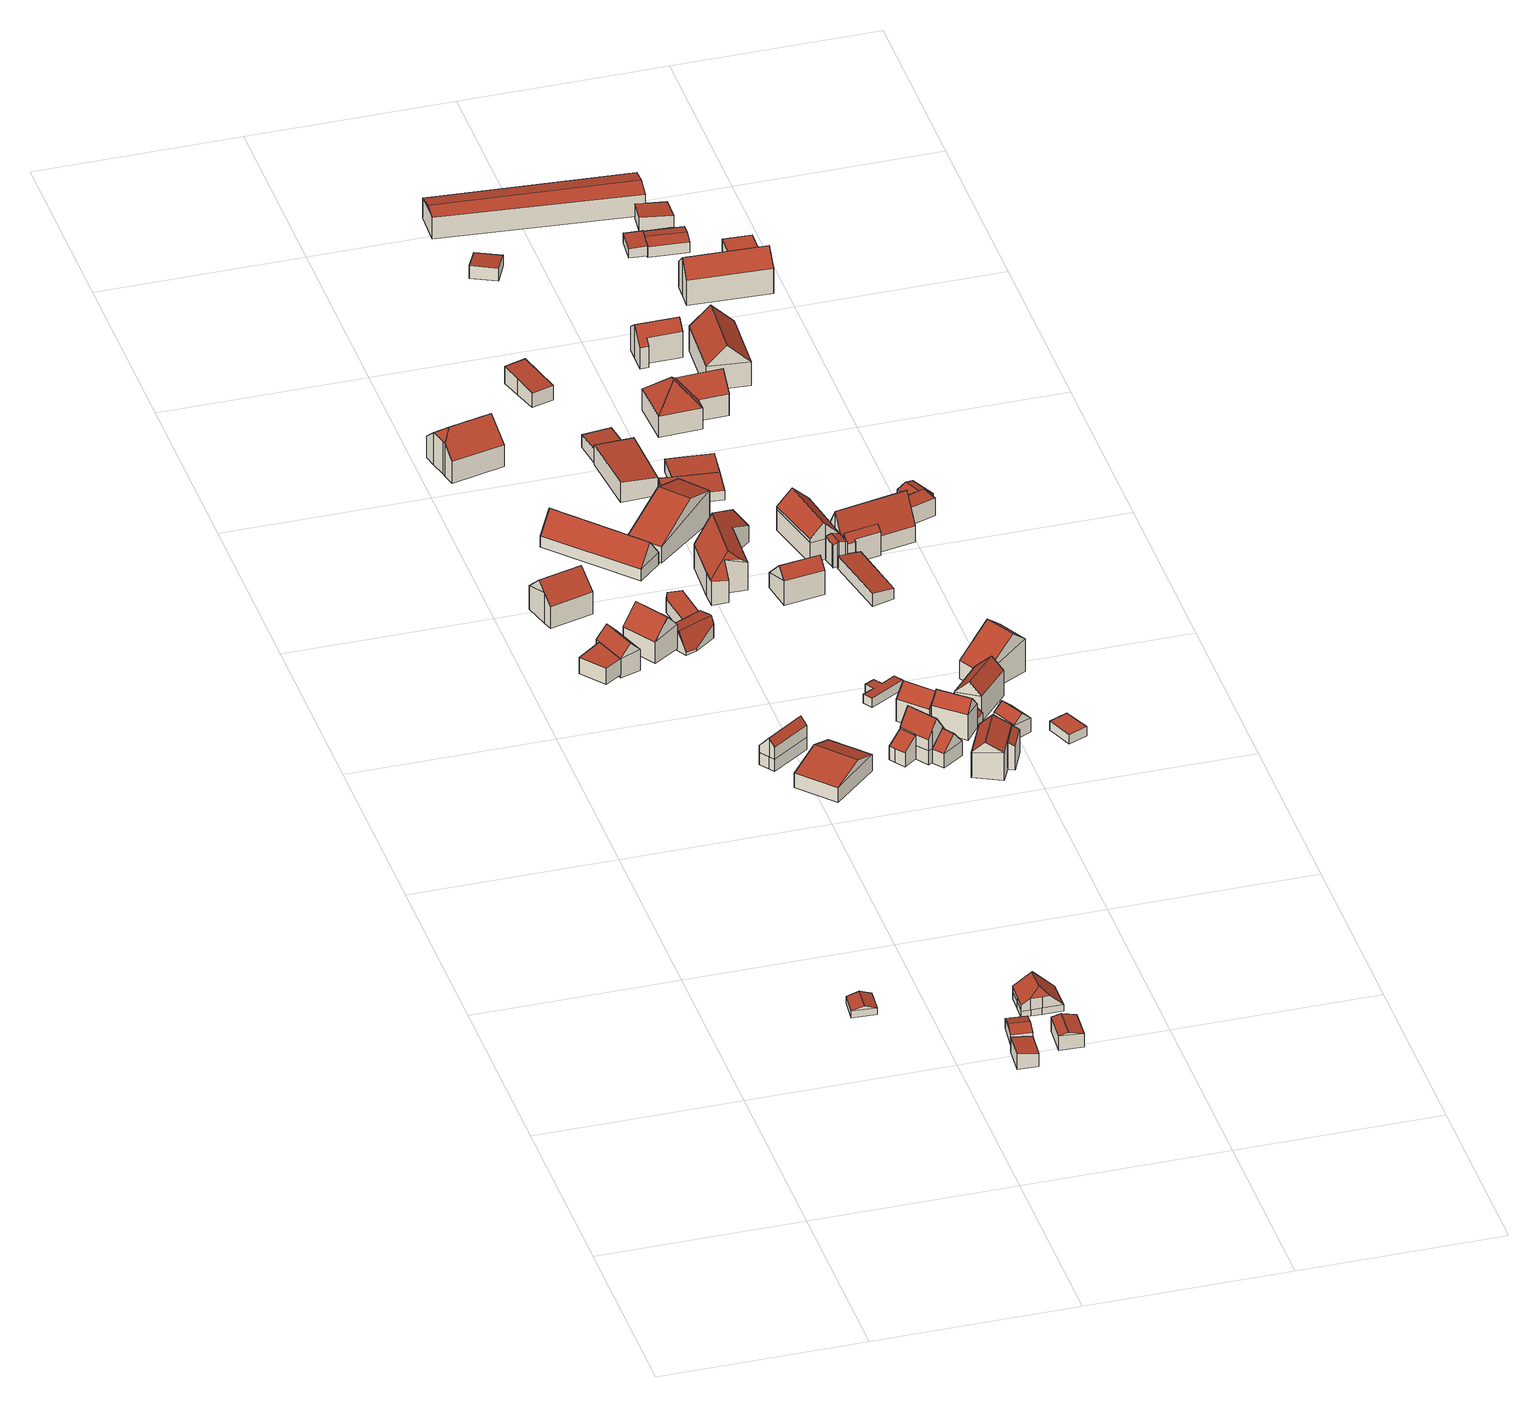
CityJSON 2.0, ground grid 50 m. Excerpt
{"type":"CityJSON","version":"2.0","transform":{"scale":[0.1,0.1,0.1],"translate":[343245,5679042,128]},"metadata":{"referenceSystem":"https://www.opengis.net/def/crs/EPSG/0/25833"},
"CityObjects":{
"building1":{"type":"Building","attributes":{"Dachtyp_tdc":"tdcGableRoof","Gemeindeschluessel":14729160,"Dachneigung":17.17,"QualitaetDacherkennung":81,"Geometrietyp2DReferenz":"3000","function":"31001_9998","roofType":"3100","measuredHeight":2.83},"geometry":[{"type":"MultiSurface","lod":"2","boundaries":[[[0,1,2,3]],[[1,4,5,2]],[[4,6,7,5]],[[6,0,3,7]],[[4,1,8]],[[0,6,9]],[[1,0,9,8]],[[6,4,8,9]],[[3,2,5,7]]],"semantics":{"surfaces":[{"type":"WallSurface"},{"type":"RoofSurface"},{"type":"GroundSurface"}],"values":[0,0,0,0,0,0,1,1,2]}}]},
"building2":{"type":"Building","attributes":{"Dachtyp_tdc":"tdcPolyFlatRoof","Gemeindeschluessel":14729160,"Dachneigung":5.85,"QualitaetDacherkennung":83,"Geometrietyp2DReferenz":"3000","function":"31001_9998","roofType":"2100","measuredHeight":4.1},"geometry":[{"type":"MultiSurface","lod":"2","boundaries":[[[10,11,12,13]],[[11,14,15,12]],[[14,16,17,15]],[[16,10,13,17]],[[16,14,11,10]],[[13,12,15,17]]],"semantics":{"surfaces":[{"type":"WallSurface"},{"type":"RoofSurface"},{"type":"GroundSurface"}],"values":[0,0,0,0,1,2]}}]},
"building3":{"type":"Building","attributes":{"Dachtyp_tdc":"tdcGableRoof","Gemeindeschluessel":14729160,"Dachneigung":14.72,"QualitaetDacherkennung":78,"Geometrietyp2DReferenz":"3000","function":"31001_9998","roofType":"3100","measuredHeight":3.78},"geometry":[{"type":"MultiSurface","lod":"2","boundaries":[[[18,19,20,21]],[[19,22,23,20]],[[22,24,25,23]],[[24,18,21,25]],[[22,19,26]],[[18,24,27]],[[19,18,27,26]],[[24,22,26,27]],[[21,20,23,25]]],"semantics":{"surfaces":[{"type":"WallSurface"},{"type":"RoofSurface"},{"type":"GroundSurface"}],"values":[0,0,0,0,0,0,1,1,2]}}]},
"building4":{"type":"Building","attributes":{"Dachtyp_tdc":"tdcGableRoof","Gemeindeschluessel":14729160,"Dachneigung":13.56,"QualitaetDacherkennung":81,"Geometrietyp2DReferenz":"3000","function":"31001_9998","roofType":"3100","measuredHeight":4.48},"geometry":[{"type":"MultiSurface","lod":"2","boundaries":[[[28,29,30,31]],[[29,32,33,30]],[[32,34,35,33]],[[34,28,31,35]],[[32,29,36]],[[28,34,37]],[[29,28,37,36]],[[34,32,36,37]],[[31,30,33,35]]],"semantics":{"surfaces":[{"type":"WallSurface"},{"type":"RoofSurface"},{"type":"GroundSurface"}],"values":[0,0,0,0,0,0,1,1,2]}}]},
"building5":{"type":"Building","attributes":{"Dachtyp_tdc":"tdcFreeFormRoof","Gemeindeschluessel":14729160,"Dachneigung":43.8,"QualitaetDacherkennung":11,"Geometrietyp2DReferenz":"3000","function":"31001_9998","roofType":"5000","measuredHeight":6.66},"geometry":[{"type":"MultiSurface","lod":"2","boundaries":[[[38,39,40,41]],[[39,42,43,40]],[[42,44,45,43]],[[44,46,47,45]],[[46,48,49,47]],[[48,50,51,49]],[[50,52,53,51]],[[52,38,41,53]],[[54,55,56,57]],[[50,48,58,59,57,56]],[[59,60,61,62,54,57]],[[42,61,60,44]],[[39,62,61,42]],[[44,60,59,58,46]],[[46,58,48]],[[52,55,54,38]],[[50,56,55,52]],[[38,54,62,39]],[[41,40,43,45,47,49,51,53]]],"semantics":{"surfaces":[{"type":"WallSurface"},{"type":"RoofSurface"},{"type":"GroundSurface"}],"values":[0,0,0,0,0,0,0,0,1,1,1,0,0,0,0,0,0,0,2]}}]},
"building6":{"type":"Building","attributes":{"Dachtyp_tdc":"tdcPolyFlatRoof","Gemeindeschluessel":14729160,"Dachneigung":0,"QualitaetDacherkennung":78,"Geometrietyp2DReferenz":"3000","function":"31001_9998","roofType":"1000","measuredHeight":4.42},"geometry":[{"type":"MultiSurface","lod":"2","boundaries":[[[63,64,65,66]],[[64,67,68,65]],[[67,69,70,68]],[[69,63,66,70]],[[69,67,64,63]],[[66,65,68,70]]],"semantics":{"surfaces":[{"type":"WallSurface"},{"type":"RoofSurface"},{"type":"GroundSurface"}],"values":[0,0,0,0,1,2]}}]},
"building7":{"type":"Building","attributes":{"Dachtyp_tdc":"tdcFreeFormRoof","Gemeindeschluessel":14729160,"Dachneigung":48.14,"QualitaetDacherkennung":92,"Geometrietyp2DReferenz":"3000","function":"31001_9998","roofType":"5000","measuredHeight":8.24},"geometry":[{"type":"MultiSurface","lod":"2","boundaries":[[[71,63,72,73]],[[63,69,74,72]],[[69,75,76,74]],[[75,77,78,76]],[[77,71,73,78]],[[79,71,77,80]],[[63,79,80,75,69]],[[63,71,79]],[[77,75,80]],[[73,72,74,76,78]]],"semantics":{"surfaces":[{"type":"WallSurface"},{"type":"RoofSurface"},{"type":"GroundSurface"}],"values":[0,0,0,0,0,1,1,0,0,2]}}]},
"building8":{"type":"Building","attributes":{"Dachtyp_tdc":"tdcFreeFormRoof","Gemeindeschluessel":14729160,"Dachneigung":43,"QualitaetDacherkennung":86,"Geometrietyp2DReferenz":"3000","function":"31001_9998","roofType":"5000","measuredHeight":10.51},"geometry":[{"type":"MultiSurface","lod":"2","boundaries":[[[81,82,83,84]],[[82,85,86,83]],[[85,87,88,86]],[[87,89,90,88]],[[89,91,92,90]],[[91,93,94,92]],[[93,81,84,94]],[[95,87,85,82,81,96]],[[91,89,95,96,93]],[[89,87,95]],[[81,93,96]],[[84,83,86,88,90,92,94]]],"semantics":{"surfaces":[{"type":"WallSurface"},{"type":"RoofSurface"},{"type":"GroundSurface"}],"values":[0,0,0,0,0,0,0,1,1,0,0,2]}}]},
"building9":{"type":"Building","attributes":{"Dachtyp_tdc":"tdcFreeFormRoof","Gemeindeschluessel":14729160,"Dachneigung":47.5,"QualitaetDacherkennung":73,"Geometrietyp2DReferenz":"3000","function":"31001_9998","roofType":"5000","measuredHeight":10.42},"geometry":[{"type":"MultiSurface","lod":"2","boundaries":[[[97,98,99,100]],[[98,101,102,99]],[[101,103,104,102]],[[103,105,106,104]],[[105,97,100,106]],[[98,107,108,101]],[[107,97,105,103,108]],[[98,97,107]],[[103,101,108]],[[100,99,102,104,106]]],"semantics":{"surfaces":[{"type":"WallSurface"},{"type":"RoofSurface"},{"type":"GroundSurface"}],"values":[0,0,0,0,0,1,1,0,0,2]}}]},
"building10":{"type":"Building","attributes":{"Dachtyp_tdc":"tdcFreeFormRoof","Gemeindeschluessel":14729160,"Dachneigung":49.14,"QualitaetDacherkennung":70,"Geometrietyp2DReferenz":"3000","function":"31001_9998","roofType":"5000","measuredHeight":8.54},"geometry":[{"type":"MultiSurface","lod":"2","boundaries":[[[109,110,111,112]],[[110,113,114,111]],[[113,115,116,114]],[[115,117,118,116]],[[117,119,120,118]],[[119,121,122,120]],[[121,123,124,122]],[[123,125,126,124]],[[125,127,128,126]],[[127,109,112,128]],[[129,130,131,132]],[[133,125,134,135,132,131,136,137,138]],[[127,133,138,109]],[[109,138,137,110]],[[110,137,136,113]],[[113,136,131,130,115]],[[119,132,135,121]],[[121,135,134,123]],[[123,134,125]],[[125,133,127]],[[117,129,132,119]],[[115,130,129,117]],[[112,111,114,116,118,120,122,124,126,128]]],"semantics":{"surfaces":[{"type":"WallSurface"},{"type":"RoofSurface"},{"type":"GroundSurface"}],"values":[0,0,0,0,0,0,0,0,0,0,1,1,0,0,0,0,0,0,0,0,0,0,2]}}]},
"building11":{"type":"Building","attributes":{"Dachtyp_tdc":"tdcGableAndHippedGRoof","Gemeindeschluessel":14729160,"Dachneigung":41.2,"QualitaetDacherkennung":79,"Geometrietyp2DReferenz":"3000","function":"31001_9998","roofType":"9999","measuredHeight":11.12},"geometry":[{"type":"MultiSurface","lod":"2","boundaries":[[[139,140,141,142]],[[140,143,144,141]],[[143,145,146,144]],[[145,147,148,146]],[[147,149,150,148]],[[149,151,152,150]],[[151,153,154,152]],[[147,145,143,155]],[[143,140,139,156,155]],[[156,153,151,149,147,155]],[[154,157,142,141,144,146,148,150,152]],[[153,156,157,154]],[[156,139,142,157]]],"semantics":{"surfaces":[{"type":"WallSurface"},{"type":"RoofSurface"},{"type":"GroundSurface"}],"values":[0,0,0,0,0,0,0,1,1,1,2,0,0]}}]},
"building12":{"type":"Building","attributes":{"Dachtyp_tdc":"tdcFreeFormRoof","Gemeindeschluessel":14729160,"Dachneigung":18.11,"QualitaetDacherkennung":2,"Geometrietyp2DReferenz":"3000","function":"31001_9998","roofType":"5000","measuredHeight":5.58},"geometry":[{"type":"MultiSurface","lod":"2","boundaries":[[[158,159,160,161]],[[159,162,163,160]],[[162,164,165,163]],[[164,166,167,165]],[[166,168,169,167]],[[168,170,171,169]],[[170,172,173,171]],[[172,158,161,173]],[[164,162,159,158,172,174,175]],[[168,166,175,174,170]],[[166,164,175]],[[172,170,174]],[[161,160,163,165,167,169,171,173]]],"semantics":{"surfaces":[{"type":"WallSurface"},{"type":"RoofSurface"},{"type":"GroundSurface"}],"values":[0,0,0,0,0,0,0,0,1,1,0,0,2]}}]},
"building13":{"type":"Building","attributes":{"Dachtyp_tdc":"tdcGableRoof","Gemeindeschluessel":14729160,"Dachneigung":17.29,"QualitaetDacherkennung":77,"Geometrietyp2DReferenz":"3000","function":"31001_9998","roofType":"3100","measuredHeight":6.58},"geometry":[{"type":"MultiSurface","lod":"2","boundaries":[[[176,177,178,179]],[[177,180,181,178]],[[180,182,183,181]],[[182,176,179,183]],[[180,177,184]],[[176,182,185]],[[177,176,185,184]],[[182,180,184,185]],[[179,178,181,183]]],"semantics":{"surfaces":[{"type":"WallSurface"},{"type":"RoofSurface"},{"type":"GroundSurface"}],"values":[0,0,0,0,0,0,1,1,2]}}]},
"building14":{"type":"Building","attributes":{"Dachtyp_tdc":"tdcGableRoof","Gemeindeschluessel":14729160,"Dachneigung":52.8,"QualitaetDacherkennung":48,"Geometrietyp2DReferenz":"3000","function":"31001_9998","roofType":"3100","measuredHeight":8.25},"geometry":[{"type":"MultiSurface","lod":"2","boundaries":[[[186,187,188,189]],[[187,190,191,188]],[[190,192,193,191]],[[192,186,189,193]],[[190,187,194]],[[186,192,195]],[[187,186,195,194]],[[192,190,194,195]],[[189,188,191,193]]],"semantics":{"surfaces":[{"type":"WallSurface"},{"type":"RoofSurface"},{"type":"GroundSurface"}],"values":[0,0,0,0,0,0,1,1,2]}}]},
"building15":{"type":"Building","attributes":{"Dachtyp_tdc":"tdcPolyFlatRoof","Gemeindeschluessel":14729160,"Dachneigung":0,"QualitaetDacherkennung":92,"Geometrietyp2DReferenz":"3000","function":"31001_9998","roofType":"1000","measuredHeight":3.55},"geometry":[{"type":"MultiSurface","lod":"2","boundaries":[[[196,197,198,199]],[[197,200,201,198]],[[200,202,203,201]],[[202,204,205,203]],[[204,196,199,205]],[[204,202,200,197,196]],[[199,198,201,203,205]]],"semantics":{"surfaces":[{"type":"WallSurface"},{"type":"RoofSurface"},{"type":"GroundSurface"}],"values":[0,0,0,0,0,1,2]}}]},
"building16":{"type":"Building","attributes":{"Dachtyp_tdc":"tdcGableRoof","Gemeindeschluessel":14729160,"Dachneigung":28.18,"QualitaetDacherkennung":10,"Geometrietyp2DReferenz":"3000","function":"31001_9998","roofType":"3100","measuredHeight":10.79},"geometry":[{"type":"MultiSurface","lod":"2","boundaries":[[[206,207,208,209]],[[207,210,211,208]],[[210,212,213,211]],[[212,206,209,213]],[[210,207,214]],[[206,212,215]],[[207,206,215,214]],[[212,210,214,215]],[[209,208,211,213]]],"semantics":{"surfaces":[{"type":"WallSurface"},{"type":"RoofSurface"},{"type":"GroundSurface"}],"values":[0,0,0,0,0,0,1,1,2]}}]},
"building17":{"type":"Building","attributes":{"Gemeindeschluessel":14729160,"Geometrietyp2DReferenz":"3000","function":"31001_9998","roofType":"9999"},"children":["building17-1","building17-2","building17-3"]},
"building17-1":{"type":"BuildingPart","attributes":{"Dachtyp_tdc":"tdcGableRoof","Dachneigung":56.27,"QualitaetDacherkennung":72,"Geometrietyp2DReferenz":"3000","roofType":"3100","measuredHeight":11.23},"parents":["building17"],"geometry":[{"type":"MultiSurface","lod":"2","boundaries":[[[216,217,218,219]],[[216,220,221,217]],[[222,223,224,225]],[[223,226,227,224]],[[226,228,229,227]],[[226,230,231,232,233,228]],[[234,235,236,231,230,237,238]],[[222,239,238,237,223]],[[223,237,230,226]],[[219,236,235,216]],[[216,235,234,240,220]],[[229,218,217,221,225,224,227]],[[241,242,219]],[[218,229,228,241,219]],[[225,221,220,222]],[[239,240,234,238]],[[220,240,239,222]],[[231,236,219,242,243,232]],[[233,241,228]],[[243,242,241,233,232]]],"semantics":{"surfaces":[{"type":"WallSurface"},{"type":"RoofSurface"},{"type":"GroundSurface"},{"type":"ClosureSurface"}],"values":[0,0,0,0,0,1,1,0,0,0,0,2,0,3,3,0,3,0,0,3]}}]},
"building17-2":{"type":"BuildingPart","attributes":{"Dachtyp_tdc":"tdcPolyFlatRoof","Dachneigung":36.02,"QualitaetDacherkennung":59,"Geometrietyp2DReferenz":"3000","roofType":"2100","measuredHeight":6.54},"parents":["building17"],"geometry":[{"type":"MultiSurface","lod":"2","boundaries":[[[244,245,246,247]],[[245,248,249,246]],[[248,239,222,225,249]],[[240,244,247,221,220]],[[240,239,248,245,244]],[[247,246,249,225,221]],[[220,221,225,222]],[[220,222,239,240]]],"semantics":{"surfaces":[{"type":"WallSurface"},{"type":"RoofSurface"},{"type":"GroundSurface"},{"type":"ClosureSurface"}],"values":[0,0,0,0,1,2,3,3]}}]},
"building17-3":{"type":"BuildingPart","attributes":{"Dachtyp_tdc":"tdcGableRoof","Dachneigung":45.9,"QualitaetDacherkennung":62,"Geometrietyp2DReferenz":"3000","roofType":"3100","measuredHeight":7.5},"parents":["building17"],"geometry":[{"type":"MultiSurface","lod":"2","boundaries":[[[250,251,252,229,228]],[[251,253,254,252]],[[253,219,218,254]],[[253,251,255]],[[251,250,232,243,255]],[[219,253,255,243,242]],[[229,252,254,218]],[[228,241,233,250]],[[229,218,219,241,228]],[[242,241,219]],[[232,250,233]],[[243,232,233,241,242]]],"semantics":{"surfaces":[{"type":"WallSurface"},{"type":"RoofSurface"},{"type":"GroundSurface"},{"type":"ClosureSurface"}],"values":[0,0,0,0,1,1,2,0,3,0,0,3]}}]},
"building18":{"type":"Building","attributes":{"Gemeindeschluessel":14729160,"Dachtyp_tdc":"tdcPolyFlatRoof","Dachneigung":2.94,"QualitaetDacherkennung":88,"Geometrietyp2DReferenz":"3000","function":"31001_9998","roofType":"2100","measuredHeight":5.34},"geometry":[{"type":"MultiSurface","lod":"2","boundaries":[[[256,257,258,259]],[[257,260,261,258]],[[260,262,263,261]],[[262,264,265,263]],[[264,256,259,265]],[[264,262,260,257,256]],[[259,258,261,263,265]]],"semantics":{"surfaces":[{"type":"WallSurface"},{"type":"RoofSurface"},{"type":"GroundSurface"}],"values":[0,0,0,0,0,1,2]}}]},
"building19":{"type":"Building","attributes":{"Dachtyp_tdc":"tdcFreeFormRoof","Gemeindeschluessel":14729160,"Dachneigung":33.56,"QualitaetDacherkennung":33,"Geometrietyp2DReferenz":"3000","function":"31001_9998","roofType":"5000","measuredHeight":10.35},"geometry":[{"type":"MultiSurface","lod":"2","boundaries":[[[266,267,268,269]],[[267,270,271,268]],[[270,272,273,271]],[[272,274,275,273]],[[274,276,277,275]],[[276,278,279,277]],[[278,280,281,279]],[[280,282,283,281]],[[282,266,269,283]],[[267,266,282,284,285,286]],[[284,280,278,276,274,287,285]],[[285,287,272,270,286]],[[282,280,284]],[[270,267,286]],[[274,272,287]],[[269,268,271,273,275,277,279,281,283]]],"semantics":{"surfaces":[{"type":"WallSurface"},{"type":"RoofSurface"},{"type":"GroundSurface"}],"values":[0,0,0,0,0,0,0,0,0,1,1,1,0,0,0,2]}}]},
"building20":{"type":"Building","attributes":{"Dachtyp_tdc":"tdcPolyFlatRoof","Gemeindeschluessel":14729160,"Dachneigung":4.47,"QualitaetDacherkennung":84,"Geometrietyp2DReferenz":"3000","function":"31001_9998","roofType":"2100","measuredHeight":3.95},"geometry":[{"type":"MultiSurface","lod":"2","boundaries":[[[288,289,290,291]],[[289,292,293,290]],[[292,294,295,293]],[[294,288,291,295]],[[294,292,289,288]],[[291,290,293,295]]],"semantics":{"surfaces":[{"type":"WallSurface"},{"type":"RoofSurface"},{"type":"GroundSurface"}],"values":[0,0,0,0,1,2]}}]},
"building21":{"type":"Building","attributes":{"Dachtyp_tdc":"tdcPolyFlatRoof","Gemeindeschluessel":14729160,"Dachneigung":4.02,"QualitaetDacherkennung":54,"Geometrietyp2DReferenz":"3000","function":"31001_9998","roofType":"2100","measuredHeight":4.67},"geometry":[{"type":"MultiSurface","lod":"2","boundaries":[[[296,297,298,299]],[[297,300,301,298]],[[300,302,303,301]],[[302,304,305,303]],[[304,306,307,305]],[[306,296,299,307]],[[306,304,302,300,297,296]],[[299,298,301,303,305,307]]],"semantics":{"surfaces":[{"type":"WallSurface"},{"type":"RoofSurface"},{"type":"GroundSurface"}],"values":[0,0,0,0,0,0,1,2]}}]},
"building22":{"type":"Building","attributes":{"Dachtyp_tdc":"tdcPolyFlatRoof","Gemeindeschluessel":14729160,"Dachneigung":3.73,"QualitaetDacherkennung":81,"Geometrietyp2DReferenz":"3000","function":"31001_9998","roofType":"2100","measuredHeight":2.53},"geometry":[{"type":"MultiSurface","lod":"2","boundaries":[[[308,309,310,311]],[[309,312,313,310]],[[312,314,315,313]],[[314,316,317,315]],[[316,318,319,317]],[[318,320,321,319]],[[320,322,323,321]],[[322,308,311,323]],[[322,320,318,316,314,312,309,308]],[[311,310,313,315,317,319,321,323]]],"semantics":{"surfaces":[{"type":"WallSurface"},{"type":"RoofSurface"},{"type":"GroundSurface"}],"values":[0,0,0,0,0,0,0,0,1,2]}}]},
"building23":{"type":"Building","attributes":{"Gemeindeschluessel":14729160,"Geometrietyp2DReferenz":"3000","function":"31001_9998","roofType":"9999"},"children":["building23-1","building23-2"]},
"building23-1":{"type":"BuildingPart","attributes":{"Dachtyp_tdc":"tdcGableRoof","Dachneigung":28.51,"QualitaetDacherkennung":84,"Geometrietyp2DReferenz":"3000","roofType":"3100","measuredHeight":9.92},"parents":["building23"],"geometry":[{"type":"MultiSurface","lod":"2","boundaries":[[[324,325,326,327]],[[325,328,329,330,326]],[[331,324,327,332]],[[328,325,333]],[[324,331,334]],[[325,324,334,333]],[[331,328,333,334]],[[327,326,330,335,332]],[[331,332,335,336,329,328]],[[336,335,330,329]]],"semantics":{"surfaces":[{"type":"WallSurface"},{"type":"RoofSurface"},{"type":"GroundSurface"},{"type":"ClosureSurface"}],"values":[0,0,0,0,0,1,1,2,0,3]}}]},
"building23-2":{"type":"BuildingPart","attributes":{"Dachtyp_tdc":"tdcPolyFlatRoof","Dachneigung":31.2,"QualitaetDacherkennung":70,"Geometrietyp2DReferenz":"3000","roofType":"2100","measuredHeight":7.46},"parents":["building23"],"geometry":[{"type":"MultiSurface","lod":"2","boundaries":[[[337,336,335,338]],[[329,339,340,330]],[[339,337,338,340]],[[339,329,336,337]],[[338,335,330,340]],[[330,335,336,329]]],"semantics":{"surfaces":[{"type":"WallSurface"},{"type":"RoofSurface"},{"type":"GroundSurface"},{"type":"ClosureSurface"}],"values":[0,0,0,1,2,3]}}]},
"building24":{"type":"Building","attributes":{"Dachtyp_tdc":"tdcGableRoof","Gemeindeschluessel":14729160,"Dachneigung":48.44,"QualitaetDacherkennung":71,"Geometrietyp2DReferenz":"3000","function":"31001_9998","roofType":"3100","measuredHeight":9.26},"geometry":[{"type":"MultiSurface","lod":"2","boundaries":[[[341,342,343,344]],[[342,345,346,343]],[[345,347,348,346]],[[347,341,344,348]],[[345,342,349]],[[341,347,350]],[[342,341,350,349]],[[347,345,349,350]],[[344,343,346,348]]],"semantics":{"surfaces":[{"type":"WallSurface"},{"type":"RoofSurface"},{"type":"GroundSurface"}],"values":[0,0,0,0,0,0,1,1,2]}}]},
"building25":{"type":"Building","attributes":{"Dachtyp_tdc":"tdcGableRoof","Gemeindeschluessel":14729160,"Dachneigung":44.52,"QualitaetDacherkennung":78,"Geometrietyp2DReferenz":"3000","function":"31001_9998","roofType":"3100","measuredHeight":9.35},"geometry":[{"type":"MultiSurface","lod":"2","boundaries":[[[351,352,353,354]],[[352,355,356,353]],[[355,357,358,356]],[[357,351,354,358]],[[355,352,359]],[[351,357,360]],[[352,351,360,359]],[[357,355,359,360]],[[354,353,356,358]]],"semantics":{"surfaces":[{"type":"WallSurface"},{"type":"RoofSurface"},{"type":"GroundSurface"}],"values":[0,0,0,0,0,0,1,1,2]}}]},
"building26":{"type":"Building","attributes":{"Dachtyp_tdc":"tdcGableRoof","Gemeindeschluessel":14729160,"Dachneigung":48.96,"QualitaetDacherkennung":82,"Geometrietyp2DReferenz":"3000","function":"31001_9998","roofType":"3100","measuredHeight":9.81},"geometry":[{"type":"MultiSurface","lod":"2","boundaries":[[[361,362,363,364]],[[362,365,366,363]],[[365,367,368,366]],[[367,361,364,368]],[[365,362,369]],[[361,367,370]],[[362,361,370,369]],[[367,365,369,370]],[[364,363,366,368]]],"semantics":{"surfaces":[{"type":"WallSurface"},{"type":"RoofSurface"},{"type":"GroundSurface"}],"values":[0,0,0,0,0,0,1,1,2]}}]},
"building27":{"type":"Building","attributes":{"Dachtyp_tdc":"tdcPolyFlatRoof","Gemeindeschluessel":14729160,"Dachneigung":5.79,"QualitaetDacherkennung":89,"Geometrietyp2DReferenz":"3000","function":"31001_9998","roofType":"2100","measuredHeight":3.29},"geometry":[{"type":"MultiSurface","lod":"2","boundaries":[[[371,372,373,374]],[[372,375,376,373]],[[375,377,378,376]],[[377,379,380,378]],[[379,371,374,380]],[[379,377,375,372,371]],[[374,373,376,378,380]]],"semantics":{"surfaces":[{"type":"WallSurface"},{"type":"RoofSurface"},{"type":"GroundSurface"}],"values":[0,0,0,0,0,1,2]}}]},
"building28":{"type":"Building","attributes":{"Dachtyp_tdc":"tdcGableRoof","Gemeindeschluessel":14729160,"Dachneigung":22.15,"QualitaetDacherkennung":13,"Geometrietyp2DReferenz":"3000","function":"31001_9998","roofType":"3100","measuredHeight":5.02},"geometry":[{"type":"MultiSurface","lod":"2","boundaries":[[[381,382,383,384]],[[382,385,386,383]],[[385,387,388,386]],[[387,381,384,388]],[[385,382,389]],[[381,387,390]],[[382,381,390,389]],[[387,385,389,390]],[[384,383,386,388]]],"semantics":{"surfaces":[{"type":"WallSurface"},{"type":"RoofSurface"},{"type":"GroundSurface"}],"values":[0,0,0,0,0,0,1,1,2]}}]},
"building29":{"type":"Building","attributes":{"Dachtyp_tdc":"tdcPolyFlatRoof","Gemeindeschluessel":14729160,"Dachneigung":3.38,"QualitaetDacherkennung":78,"Geometrietyp2DReferenz":"3000","function":"31001_9998","roofType":"2100","measuredHeight":3.5},"geometry":[{"type":"MultiSurface","lod":"2","boundaries":[[[375,391,392,393]],[[391,394,395,392]],[[394,377,396,395]],[[377,375,393,396]],[[377,394,391,375]],[[393,392,395,396]]],"semantics":{"surfaces":[{"type":"WallSurface"},{"type":"RoofSurface"},{"type":"GroundSurface"}],"values":[0,0,0,0,1,2]}}]},
"building30":{"type":"Building","attributes":{"Dachtyp_tdc":"tdcGableRoof","Gemeindeschluessel":14729160,"Dachneigung":42.29,"QualitaetDacherkennung":80,"Geometrietyp2DReferenz":"3000","function":"31001_9998","roofType":"3100","measuredHeight":6.17},"geometry":[{"type":"MultiSurface","lod":"2","boundaries":[[[397,398,399,400]],[[398,401,402,399]],[[401,403,404,402]],[[403,397,400,404]],[[401,398,405]],[[397,403,406]],[[398,397,406,405]],[[403,401,405,406]],[[400,399,402,404]]],"semantics":{"surfaces":[{"type":"WallSurface"},{"type":"RoofSurface"},{"type":"GroundSurface"}],"values":[0,0,0,0,0,0,1,1,2]}}]},
"building31":{"type":"Building","attributes":{"Dachtyp_tdc":"tdcGableRoof","Gemeindeschluessel":14729160,"Dachneigung":44.66,"QualitaetDacherkennung":83,"Geometrietyp2DReferenz":"3000","function":"31001_9998","roofType":"3100","measuredHeight":9.98},"geometry":[{"type":"MultiSurface","lod":"2","boundaries":[[[407,408,409,410]],[[408,411,412,409]],[[411,413,414,412]],[[413,407,410,414]],[[411,408,415]],[[407,413,416]],[[408,407,416,415]],[[413,411,415,416]],[[410,409,412,414]]],"semantics":{"surfaces":[{"type":"WallSurface"},{"type":"RoofSurface"},{"type":"GroundSurface"}],"values":[0,0,0,0,0,0,1,1,2]}}]},
"building32":{"type":"Building","attributes":{"Dachtyp_tdc":"tdcPolyFlatRoof","Gemeindeschluessel":14729160,"Dachneigung":5.71,"QualitaetDacherkennung":75,"Geometrietyp2DReferenz":"3000","function":"31001_9998","roofType":"2100","measuredHeight":3.5},"geometry":[{"type":"MultiSurface","lod":"2","boundaries":[[[417,418,419,420]],[[418,421,422,419]],[[421,423,424,422]],[[423,417,420,424]],[[423,421,418,417]],[[420,419,422,424]]],"semantics":{"surfaces":[{"type":"WallSurface"},{"type":"RoofSurface"},{"type":"GroundSurface"}],"values":[0,0,0,0,1,2]}}]},
"building33":{"type":"Building","attributes":{"Gemeindeschluessel":14729160,"Geometrietyp2DReferenz":"3000","function":"31001_9998","roofType":"9999"},"children":["building33-1","building33-2"]},
"building33-1":{"type":"BuildingPart","attributes":{"Dachtyp_tdc":"tdcGableRoof","Dachneigung":44.75,"QualitaetDacherkennung":84,"Geometrietyp2DReferenz":"3000","roofType":"3100","measuredHeight":9.94},"parents":["building33"],"geometry":[{"type":"MultiSurface","lod":"2","boundaries":[[[425,426,427,428]],[[426,429,430,427]],[[429,431,432,430]],[[433,434,435,436]],[[434,425,428,435]],[[437,438,439,440]],[[438,441,442,443,426,439]],[[429,443,442,431]],[[426,443,429]],[[433,444,441,438,437,434]],[[425,440,439,426]],[[434,437,440,425]],[[428,427,430,432,445,436,435]],[[436,445,446,433]],[[445,432,431,446]],[[444,447,442,441]],[[433,446,447,444]],[[446,431,442,447]]],"semantics":{"surfaces":[{"type":"WallSurface"},{"type":"RoofSurface"},{"type":"GroundSurface"},{"type":"ClosureSurface"}],"values":[0,0,0,0,0,1,1,0,0,0,0,0,2,3,3,0,3,3]}}]},
"building33-2":{"type":"BuildingPart","attributes":{"Dachtyp_tdc":"tdcGableRoof","Dachneigung":19.45,"QualitaetDacherkennung":63,"Geometrietyp2DReferenz":"3000","roofType":"3100","measuredHeight":6.68},"parents":["building33"],"geometry":[{"type":"MultiSurface","lod":"2","boundaries":[[[448,444,433,436,449]],[[442,450,451,432,431]],[[450,452,453,451]],[[452,454,455,453]],[[454,456,457,455]],[[456,458,459,457]],[[458,460,461,459]],[[460,448,449,461]],[[456,454,452,450,442,447]],[[447,444,448,460,458,456]],[[449,436,445,432,451,453,455,457,459,461]],[[445,436,433,446]],[[446,433,444,447]],[[445,446,431,432]],[[442,431,446,447]]],"semantics":{"surfaces":[{"type":"WallSurface"},{"type":"RoofSurface"},{"type":"GroundSurface"},{"type":"ClosureSurface"}],"values":[0,0,0,0,0,0,0,0,1,1,2,3,3,3,3]}}]},
"building34":{"type":"Building","attributes":{"Dachtyp_tdc":"tdcPolyFlatRoof","Gemeindeschluessel":14729160,"Dachneigung":7.06,"QualitaetDacherkennung":60,"Geometrietyp2DReferenz":"3000","function":"31001_9998","roofType":"2100","measuredHeight":3.6},"geometry":[{"type":"MultiSurface","lod":"2","boundaries":[[[462,463,464,465]],[[463,466,467,464]],[[466,468,469,467]],[[468,470,471,469]],[[470,472,473,471]],[[472,462,465,473]],[[472,470,468,466,463,462]],[[465,464,467,469,471,473]]],"semantics":{"surfaces":[{"type":"WallSurface"},{"type":"RoofSurface"},{"type":"GroundSurface"}],"values":[0,0,0,0,0,0,1,2]}}]},
"building35":{"type":"Building","attributes":{"Dachtyp_tdc":"tdcFreeFormRoof","Gemeindeschluessel":14729160,"Dachneigung":45.81,"QualitaetDacherkennung":26,"Geometrietyp2DReferenz":"3000","function":"31001_9998","roofType":"5000","measuredHeight":11.23},"geometry":[{"type":"MultiSurface","lod":"2","boundaries":[[[474,475,476,477]],[[475,478,479,476]],[[478,480,481,479]],[[480,482,483,481]],[[482,484,485,483]],[[484,474,477,485]],[[486,487,488,484,482]],[[489,486,482,480]],[[489,480,478]],[[487,486,489,478,475]],[[488,487,475,474]],[[488,474,484]],[[477,476,479,481,483,485]]],"semantics":{"surfaces":[{"type":"WallSurface"},{"type":"RoofSurface"},{"type":"GroundSurface"}],"values":[0,0,0,0,0,0,1,1,0,1,1,1,2]}}]},
"building36":{"type":"Building","attributes":{"Dachtyp_tdc":"tdcPolyFlatRoof","Gemeindeschluessel":14729160,"Dachneigung":0,"QualitaetDacherkennung":63,"Geometrietyp2DReferenz":"3000","function":"31001_9998","roofType":"1000","measuredHeight":2.48},"geometry":[{"type":"MultiSurface","lod":"2","boundaries":[[[490,491,492,493]],[[491,494,495,492]],[[494,496,497,495]],[[496,490,493,497]],[[496,494,491,490]],[[493,492,495,497]]],"semantics":{"surfaces":[{"type":"WallSurface"},{"type":"RoofSurface"},{"type":"GroundSurface"}],"values":[0,0,0,0,1,2]}}]},
"building37":{"type":"Building","attributes":{"Dachtyp_tdc":"tdcGableRoof","Gemeindeschluessel":14729160,"Dachneigung":39.29,"QualitaetDacherkennung":60,"Geometrietyp2DReferenz":"3000","function":"31001_9998","roofType":"3100","measuredHeight":12},"geometry":[{"type":"MultiSurface","lod":"2","boundaries":[[[498,499,500,501]],[[499,502,503,500]],[[502,504,505,503]],[[504,498,501,505]],[[502,499,506]],[[498,504,507]],[[499,498,507,506]],[[504,502,506,507]],[[501,500,503,505]]],"semantics":{"surfaces":[{"type":"WallSurface"},{"type":"RoofSurface"},{"type":"GroundSurface"}],"values":[0,0,0,0,0,0,1,1,2]}}]},
"building38":{"type":"Building","attributes":{"Gemeindeschluessel":14729160,"Geometrietyp2DReferenz":"3000","function":"31001_9998","roofType":"9999"},"children":["building38-1","building38-2","building38-3"]},
"building38-1":{"type":"BuildingPart","attributes":{"Dachtyp_tdc":"tdcPolyFlatRoof","Dachneigung":46.88,"QualitaetDacherkennung":56,"Geometrietyp2DReferenz":"3000","roofType":"2100","measuredHeight":6.85},"parents":["building38"],"geometry":[{"type":"MultiSurface","lod":"2","boundaries":[[[508,509,510,511]],[[509,512,513,514,510]],[[515,508,511,516,517]],[[515,512,509,508]],[[511,510,514,516]],[[517,513,512,515]],[[517,516,514,513]]],"semantics":{"surfaces":[{"type":"WallSurface"},{"type":"RoofSurface"},{"type":"GroundSurface"},{"type":"ClosureSurface"}],"values":[0,0,0,1,2,0,3]}}]},
"building38-2":{"type":"BuildingPart","attributes":{"Dachtyp_tdc":"tdcPolyFlatRoof","Dachneigung":46.4,"QualitaetDacherkennung":58,"Geometrietyp2DReferenz":"3000","roofType":"2100","measuredHeight":7.86},"parents":["building38"],"geometry":[{"type":"MultiSurface","lod":"2","boundaries":[[[518,519,520,521,522]],[[519,523,524,520]],[[523,525,526,524]],[[525,527,528,526]],[[527,529,530,531,528]],[[527,525,523,519,518,529]],[[531,521,520,524,526,528]],[[518,522,530,529]],[[522,521,531,530]]],"semantics":{"surfaces":[{"type":"WallSurface"},{"type":"RoofSurface"},{"type":"GroundSurface"},{"type":"ClosureSurface"}],"values":[0,0,0,0,0,1,2,0,3]}}]},
"building38-3":{"type":"BuildingPart","attributes":{"Dachtyp_tdc":"tdcFreeFormRoof","Dachneigung":61.03,"QualitaetDacherkennung":8,"Geometrietyp2DReferenz":"3000","roofType":"5000","measuredHeight":11.6},"parents":["building38"],"geometry":[{"type":"MultiSurface","lod":"2","boundaries":[[[530,532,533,531]],[[532,534,535,533]],[[534,517,516,535]],[[513,536,537,514]],[[536,538,539,537]],[[538,540,541,539]],[[540,522,521,541]],[[538,536,513,517,534,532]],[[532,530,522,540,538]],[[531,533,535,516,514,537,539,541,521]],[[514,516,517,513]],[[531,521,522,530]]],"semantics":{"surfaces":[{"type":"WallSurface"},{"type":"RoofSurface"},{"type":"GroundSurface"},{"type":"ClosureSurface"}],"values":[0,0,0,0,0,0,0,1,1,2,3,3]}}]},
"building39":{"type":"Building","attributes":{"Dachtyp_tdc":"tdcGableRoof","Gemeindeschluessel":14729160,"Dachneigung":39.51,"QualitaetDacherkennung":88,"Geometrietyp2DReferenz":"3000","function":"31001_9998","roofType":"3100","measuredHeight":9.29},"geometry":[{"type":"MultiSurface","lod":"2","boundaries":[[[542,543,544,545]],[[543,546,547,544]],[[546,548,549,547]],[[548,550,551,549]],[[550,552,553,551]],[[552,554,555,553]],[[554,556,557,555]],[[556,558,559,557]],[[558,542,545,559]],[[554,552,550,548]],[[548,546,543,542,558,556,554]],[[545,544,547,549,551,553,555,557,559]]],"semantics":{"surfaces":[{"type":"WallSurface"},{"type":"RoofSurface"},{"type":"GroundSurface"}],"values":[0,0,0,0,0,0,0,0,0,1,1,2]}}]},
"building40":{"type":"Building","attributes":{"Dachtyp_tdc":"tdcFreeFormRoof","Gemeindeschluessel":14729160,"Dachneigung":14.02,"QualitaetDacherkennung":84,"Geometrietyp2DReferenz":"3000","function":"31001_9998","roofType":"5000","measuredHeight":6.73},"geometry":[{"type":"MultiSurface","lod":"2","boundaries":[[[560,561,562,563]],[[561,564,565,562]],[[564,566,567,565]],[[566,560,563,567]],[[568,560,566,569]],[[561,568,569,564]],[[561,560,568]],[[566,564,569]],[[563,562,565,567]]],"semantics":{"surfaces":[{"type":"WallSurface"},{"type":"RoofSurface"},{"type":"GroundSurface"}],"values":[0,0,0,0,1,1,0,0,2]}}]},
"building41":{"type":"Building","attributes":{"Dachtyp_tdc":"tdcGableRoof","Gemeindeschluessel":14729160,"Dachneigung":44.21,"QualitaetDacherkennung":83,"Geometrietyp2DReferenz":"3000","function":"31001_9998","roofType":"3100","measuredHeight":11.72},"geometry":[{"type":"MultiSurface","lod":"2","boundaries":[[[570,571,572,573]],[[571,574,575,572]],[[574,576,577,575]],[[576,570,573,577]],[[574,571,578]],[[570,576,579]],[[571,570,579,578]],[[576,574,578,579]],[[573,572,575,577]]],"semantics":{"surfaces":[{"type":"WallSurface"},{"type":"RoofSurface"},{"type":"GroundSurface"}],"values":[0,0,0,0,0,0,1,1,2]}}]},
"building42":{"type":"Building","attributes":{"Gemeindeschluessel":14729160,"Geometrietyp2DReferenz":"3000","function":"31001_9998","roofType":"9999"},"children":["building42-1","building42-2"]},
"building42-1":{"type":"BuildingPart","attributes":{"Dachtyp_tdc":"tdcPolyFlatRoof","Dachneigung":5.83,"QualitaetDacherkennung":80,"Geometrietyp2DReferenz":"3000","roofType":"2100","measuredHeight":5.18},"parents":["building42"],"geometry":[{"type":"MultiSurface","lod":"2","boundaries":[[[580,581,582,583]],[[581,584,585,582]],[[584,586,587,585]],[[586,588,589,587]],[[588,590,591,592,589]],[[593,594,595]],[[593,596,597,594]],[[596,580,583,597]],[[596,593,590,588,586,584,581,580]],[[583,582,585,587,589,592,594,597]],[[595,591,590,593]],[[595,594,592,591]]],"semantics":{"surfaces":[{"type":"WallSurface"},{"type":"RoofSurface"},{"type":"GroundSurface"},{"type":"ClosureSurface"}],"values":[0,0,0,0,0,0,0,0,1,2,0,3]}}]},
"building42-2":{"type":"BuildingPart","attributes":{"Dachtyp_tdc":"tdcGableRoof","Dachneigung":16.19,"QualitaetDacherkennung":74,"Geometrietyp2DReferenz":"3000","roofType":"3100","measuredHeight":3.64},"parents":["building42"],"geometry":[{"type":"MultiSurface","lod":"2","boundaries":[[[591,598,589,592]],[[598,599,600,589]],[[599,601,602,600]],[[601,603,604,602]],[[603,605,606,604]],[[605,595,594,606]],[[601,599,598,591,595]],[[595,605,603,601]],[[594,592,589,600,602,604,606]],[[591,592,594,595]]],"semantics":{"surfaces":[{"type":"WallSurface"},{"type":"RoofSurface"},{"type":"GroundSurface"},{"type":"ClosureSurface"}],"values":[0,0,0,0,0,0,1,1,2,3]}}]},
"building43":{"type":"Building","attributes":{"Dachtyp_tdc":"tdcPolyFlatRoof","Gemeindeschluessel":14729160,"Dachneigung":2.61,"QualitaetDacherkennung":74,"Geometrietyp2DReferenz":"3000","function":"31001_9998","roofType":"2100","measuredHeight":2.7},"geometry":[{"type":"MultiSurface","lod":"2","boundaries":[[[607,608,609,610]],[[608,611,612,609]],[[611,613,614,612]],[[613,607,610,614]],[[613,611,608,607]],[[610,609,612,614]]],"semantics":{"surfaces":[{"type":"WallSurface"},{"type":"RoofSurface"},{"type":"GroundSurface"}],"values":[0,0,0,0,1,2]}}]},
"building44":{"type":"Building","attributes":{"Dachtyp_tdc":"tdcFreeFormRoof","Gemeindeschluessel":14729160,"Dachneigung":10.29,"QualitaetDacherkennung":71,"Geometrietyp2DReferenz":"3000","function":"31001_9998","roofType":"5000","measuredHeight":3.36},"geometry":[{"type":"MultiSurface","lod":"2","boundaries":[[[615,616,617,618]],[[616,619,620,617]],[[619,621,622,620]],[[621,623,624,622]],[[623,625,626,624]],[[625,615,618,626]],[[625,627,628,616,615]],[[627,623,621,619,628]],[[619,616,628]],[[625,623,627]],[[618,617,620,622,624,626]]],"semantics":{"surfaces":[{"type":"WallSurface"},{"type":"RoofSurface"},{"type":"GroundSurface"}],"values":[0,0,0,0,0,0,1,1,0,0,2]}}]},
"building45":{"type":"Building","attributes":{"Dachtyp_tdc":"tdcPolyFlatRoof","Gemeindeschluessel":14729160,"Dachneigung":4.79,"QualitaetDacherkennung":81,"Geometrietyp2DReferenz":"3000","function":"31001_9998","roofType":"2100","measuredHeight":3.84},"geometry":[{"type":"MultiSurface","lod":"2","boundaries":[[[629,630,631,632]],[[630,633,634,631]],[[633,635,636,634]],[[635,637,638,636]],[[637,629,632,638]],[[637,635,633,630,629]],[[632,631,634,636,638]]],"semantics":{"surfaces":[{"type":"WallSurface"},{"type":"RoofSurface"},{"type":"GroundSurface"}],"values":[0,0,0,0,0,1,2]}}]},
"building46":{"type":"Building","attributes":{"Gemeindeschluessel":14729160,"Geometrietyp2DReferenz":"3000","function":"31001_9998","roofType":"9999"},"children":["building46-1","building46-2"]},
"building46-1":{"type":"BuildingPart","attributes":{"Dachtyp_tdc":"tdcGableRoof","Dachneigung":43.15,"QualitaetDacherkennung":72,"Geometrietyp2DReferenz":"3000","roofType":"3100","measuredHeight":10.48},"parents":["building46"],"geometry":[{"type":"MultiSurface","lod":"2","boundaries":[[[639,640,641,642,643]],[[640,644,645,641]],[[644,646,647,645]],[[646,648,649,647]],[[648,650,651,649]],[[650,652,653,651]],[[652,654,655,656,653]],[[648,646,644,640]],[[640,639,654,652,650,648]],[[656,642,641,645,647,649,651,653]],[[643,655,654,639]],[[643,642,656,655]]],"semantics":{"surfaces":[{"type":"WallSurface"},{"type":"RoofSurface"},{"type":"GroundSurface"},{"type":"ClosureSurface"}],"values":[0,0,0,0,0,0,0,1,1,2,0,3]}}]},
"building46-2":{"type":"BuildingPart","attributes":{"Dachtyp_tdc":"tdcPolyFlatRoof","Dachneigung":0,"QualitaetDacherkennung":83,"Geometrietyp2DReferenz":"3000","roofType":"1000","measuredHeight":3.51},"parents":["building46"],"geometry":[{"type":"MultiSurface","lod":"2","boundaries":[[[657,643,642,658]],[[655,659,660,656]],[[659,657,658,660]],[[659,655,643,657]],[[658,642,656,660]],[[656,642,643,655]]],"semantics":{"surfaces":[{"type":"WallSurface"},{"type":"RoofSurface"},{"type":"GroundSurface"},{"type":"ClosureSurface"}],"values":[0,0,0,1,2,3]}}]}
},
"vertices":[
[225,408,263],[230,468,263],[230,468,245],[225,408,245],[289,464,263],[289,464,245],[285,404,263],[285,404,245],[261,466,273],[256,406,273],
[547,7,349],[497,11,354],[497,11,313],[547,7,313],[503,81,354],[503,81,313],[553,77,349],[553,77,313],
[521,188,331],[571,183,331],[571,183,304],[521,188,304],[564,113,333],[564,113,304],[514,118,333],[514,118,304],[567,145,342],[517,150,342],
[610,61,349],[615,139,349],[615,139,310],[610,61,310],[673,135,347],[673,135,310],[668,58,347],[668,58,310],[638,138,355],[633,60,355],
[597,242,304],[575,242,304],[575,242,287],[597,242,287],[576,280,304],[576,280,287],[578,321,304],[578,321,287],[623,318,304],[623,318,287],[674,318,304],[674,318,287],[674,241,304],[674,241,287],[624,241,304],[624,241,287],[597,242,335],[624,241,335],[641,241,335],[622,258,353],[623,318,353],[622,318,353],[578,321,321],[576,280,320],[575,242,320],
[176,2084,131],[134,2057,131],[134,2057,87],[176,2084,87],[88,2117,131],[88,2117,87],[149,2163,131],[149,2163,87],
[226,2100,137],[176,2084,80],[226,2100,80],[149,2163,80],[145,2175,131],[145,2175,80],[195,2191,137],[195,2191,80],[202,2093,162],[172,2184,162],
[53,2396,150],[110,2410,151],[110,2410,87],[53,2396,87],[155,2422,152],[155,2422,87],[166,2402,172],[166,2402,87],[184,2336,147],[184,2336,87],[77,2306,147],[77,2306,87],[70,2330,170],[70,2330,87],[171,2382,192],[64,2353,192],
[332,2163,144],[267,2121,134],[267,2121,77],[332,2163,77],[216,2202,134],[216,2202,77],[281,2244,144],[281,2244,77],[310,2198,144],[310,2198,77],[304,2145,181],[252,2225,181],
[477,1798,55],[484,1803,55],[484,1803,22],[477,1798,22],[495,1810,55],[495,1810,22],[521,1773,55],[521,1773,22],[427,1709,55],[427,1709,22],[418,1723,55],[418,1723,22],[402,1746,55],[402,1746,22],[432,1767,55],[432,1767,22],[423,1780,55],[423,1780,22],[468,1811,55],[468,1811,22],[427,1709,88],[521,1773,88],[511,1787,107],[418,1723,107],[468,1811,56],[432,1767,74],[402,1746,74],[495,1810,75],[484,1803,74],[477,1798,74],
[165,2980,128],[35,2949,128],[35,2949,69],[165,2980,69],[27,2980,157],[27,2980,69],[25,2990,157],[25,2990,69],[15,3031,157],[15,3031,69],[8,3064,128],[8,3064,69],[86,3082,128],[86,3082,69],[138,3094,128],[138,3094,69],[46,3011,180],[152,3036,180],[152,3036,69],
[310,2198,114],[365,2223,114],[365,2223,73],[310,2198,73],[409,2244,114],[409,2244,73],[418,2208,126],[418,2208,73],[424,2188,110],[424,2188,73],[373,2148,78],[373,2148,73],[345,2137,82],[345,2137,73],[332,2163,127],[332,2163,73],[335,2157,129],[421,2197,129],
[529,1549,63],[451,1634,63],[451,1634,24],[529,1549,24],[560,1733,68],[560,1733,24],[638,1648,68],[638,1648,24],[514,1692,90],[592,1606,90],
[335,2461,97],[155,2655,96],[155,2655,66],[335,2461,66],[212,2707,98],[212,2707,66],[390,2512,99],[390,2512,66],[184,2682,148],[363,2487,148],
[352,2319,106],[361,2345,106],[361,2345,70],[352,2319,70],[396,2343,106],[396,2343,70],[409,2244,106],[409,2244,70],[365,2223,106],[365,2223,70],
[404,2534,97],[344,2601,96],[344,2601,53],[404,2534,53],[500,2726,139],[500,2726,53],[553,2660,140],[553,2660,53],[438,2677,161],[494,2611,161],
[754,1593,91],[754,1593,53],[764,1600,53],[764,1600,91],[733,1624,91],[733,1624,53],[707,1661,91],[712,1665,91],[712,1665,53],[707,1661,53],[771,1705,92],[771,1705,53],[818,1637,91],[818,1637,53],[730,1677,165],[777,1609,165],[815,1635,96],[817,1637,92],[733,1624,121],[754,1593,121],[764,1600,141],[712,1665,131],[707,1661,121],[707,1661,118],[733,1624,118],[791,1619,91],[765,1601,91],[794,1621,128],
[701,1602,90],[685,1625,90],[685,1625,53],[701,1602,53],[675,1639,90],[675,1639,53],
[818,1637,92],[837,1609,92],[837,1609,53],[784,1572,91],[784,1572,53],[813,1592,128],
[472,2797,100],[384,2795,105],[384,2795,51],[472,2797,51],[369,2956,105],[369,2956,51],[439,2963,101],[439,2963,51],[465,2966,100],[465,2966,51],
[510,2360,99],[470,2361,104],[470,2361,39],[510,2360,39],[469,2397,104],[469,2397,39],[475,2515,104],[475,2515,39],[597,2626,101],[597,2626,39],[621,2579,84],[621,2579,39],[570,2537,116],[570,2537,39],[565,2396,115],[565,2396,39],[511,2398,131],[511,2398,39],[547,2396,127],[524,2412,143],[469,2363,106],[532,2567,143],
[369,2956,94],[361,3025,89],[361,3025,55],[369,2956,55],[432,3033,89],[432,3033,55],[439,2963,94],[439,2963,55],
[287,3291,81],[272,3340,85],[272,3340,38],[287,3291,38],[282,3344,85],[282,3344,38],[325,3357,85],[325,3357,38],[359,3248,77],[359,3248,38],[305,3231,77],[305,3231,38],
[716,1915,31],[702,1938,30],[702,1938,6],[716,1915,6],[731,1955,29],[731,1955,6],[718,1978,28],[718,1978,6],[742,1991,28],[742,1991,6],[755,1969,29],[755,1969,6],[790,1990,29],[790,1990,6],[802,1965,31],[802,1965,6],
[822,1483,147],[870,1586,147],[870,1586,78],[822,1483,78],[938,1555,153],[938,1555,152],[938,1555,78],[890,1451,153],[890,1451,78],[898,1573,177],[850,1470,177],[909,1491,78],[909,1491,152],
[925,1484,142],[925,1484,78],[954,1547,142],[954,1547,78],
[809,1778,72],[750,1839,72],[750,1839,12],[809,1778,12],[800,1887,63],[800,1887,12],[859,1825,63],[859,1825,12],[773,1861,104],[832,1799,104],
[612,2383,86],[712,2399,86],[712,2399,46],[612,2383,46],[724,2320,112],[724,2320,46],[624,2305,112],[624,2305,46],[720,2345,139],[620,2330,139],
[840,1783,104],[907,1725,104],[907,1725,39],[840,1783,39],[873,1682,108],[873,1682,39],[804,1743,108],[804,1743,39],[888,1702,137],[821,1761,137],
[479,2773,63],[486,2837,70],[486,2837,37],[479,2773,37],[515,2834,70],[515,2834,37],[624,2822,70],[624,2822,37],[617,2757,63],[617,2757,37],
[840,1783,64],[858,1804,64],[858,1804,37],[840,1783,37],[925,1745,63],[925,1745,37],[907,1725,63],[907,1725,37],[902,1765,88],[884,1745,88],
[519,2901,74],[519,2901,39],[515,2834,39],[632,2891,74],[632,2891,39],[624,2822,39],
[983,1719,90],[1012,1656,90],[1012,1656,52],[983,1719,52],[967,1635,93],[967,1635,52],[938,1698,93],[938,1698,52],[989,1645,114],[959,1708,114],
[1003,1841,100],[926,1756,100],[926,1756,31],[1003,1841,31],[875,1802,92],[875,1802,31],[950,1888,92],[950,1888,31],[904,1776,131],[980,1861,131],
[317,3776,65],[344,3833,58],[344,3833,30],[317,3776,30],[405,3804,58],[405,3804,30],[378,3747,65],[378,3747,30],
[695,2606,96],[777,2629,96],[777,2629,40],[695,2606,40],[786,2569,96],[786,2569,40],[802,2470,96],[802,2470,40],[767,2463,96],[729,2456,96],[729,2456,40],[767,2463,40],[729,2456,108],[763,2462,140],[734,2617,140],[695,2606,104],[767,2463,136],[802,2470,100],[786,2569,98],[767,2463,102],[782,2466,40],[782,2466,96],[782,2466,107],
[773,2433,102],[773,2433,40],[806,2448,100],[806,2448,40],[809,2432,100],[809,2432,40],[805,2431,101],[805,2431,40],[789,2428,107],[789,2428,40],[786,2428,106],[786,2428,40],[774,2425,102],[774,2425,40],
[786,2428,70],[805,2431,68],[805,2431,34],[786,2428,34],[809,2432,68],[809,2432,34],[842,2438,63],[842,2438,34],[873,2277,63],[873,2277,34],[819,2261,70],[819,2261,34],
[547,3046,89],[542,3162,89],[542,3162,31],[547,3046,31],[721,3170,89],[721,3170,31],[724,3087,89],[724,3087,31],[651,3084,89],[651,3084,31],[652,3051,89],[652,3051,31],[608,3123,132],[597,3112,144],[598,3101,144],[722,3128,132],
[1048,1629,93],[1094,1649,93],[1094,1649,68],[1048,1629,68],[1122,1584,93],[1122,1584,68],[1075,1564,93],[1075,1564,68],
[977,1903,51],[939,1977,51],[939,1977,2],[977,1903,2],[1050,2036,90],[1050,2036,2],[1089,1962,90],[1089,1962,2],[1016,2018,122],[1055,1944,122],
[885,2575,77],[971,2591,77],[971,2591,20],[885,2575,20],[973,2581,89],[973,2581,63],[973,2581,20],[887,2564,89],[887,2564,20],[887,2564,63],
[896,2483,99],[899,2470,85],[899,2470,20],[896,2483,20],[896,2483,63],[834,2458,85],[834,2458,20],[835,2454,80],[835,2454,20],[814,2450,80],[814,2450,20],[811,2467,99],[811,2467,63],[811,2467,20],
[803,2506,136],[803,2506,20],[795,2546,63],[795,2546,20],[976,2565,92],[976,2565,20],[981,2541,136],[981,2541,20],[989,2501,63],[989,2501,20],
[607,3344,96],[607,3328,83],[607,3328,26],[607,3344,26],[587,3328,83],[587,3328,26],[586,3370,119],[586,3370,26],[586,3404,91],[586,3404,26],[691,3405,91],[691,3405,26],[691,3371,119],[691,3371,26],[691,3370,118],[691,3370,26],[691,3345,96],[691,3345,26],
[779,4012,75],[772,3919,77],[772,3919,20],[779,4012,20],[285,3964,79],[285,3964,20],[288,4050,75],[288,4050,20],[775,3961,88],[286,3999,88],
[705,3205,90],[714,3371,90],[714,3371,23],[705,3205,23],[818,3365,87],[818,3365,23],[809,3199,87],[809,3199,23],[763,3368,140],[753,3202,140],
[1063,2595,63],[976,2565,63],[976,2565,16],[1063,2595,16],[971,2591,66],[971,2591,16],[969,2602,67],[969,2602,16],[1022,2624,67],[1022,2624,16],[1023,2623,67],[1023,2623,44],[1023,2623,16],[1048,2632,67],[1048,2632,16],[1048,2632,52],[1050,2627,67],[1050,2627,16],
[1022,2624,44],[999,2678,45],[999,2678,16],[1022,2691,52],[1022,2691,16],[1042,2701,45],[1042,2701,16],[1071,2639,45],[1071,2639,16],
[693,3826,48],[737,3821,50],[737,3821,23],[693,3826,23],[730,3759,50],[730,3759,23],[687,3763,48],[687,3763,23],
[730,3759,47],[732,3775,50],[732,3775,19],[730,3759,19],[737,3821,48],[737,3821,19],[757,3820,48],[757,3820,19],[832,3813,48],[832,3813,19],[827,3751,47],[827,3751,19],[830,3784,53],[734,3792,53],
[742,3865,56],[748,3921,56],[748,3921,18],[742,3865,18],[772,3919,54],[772,3919,18],[822,3916,50],[822,3916,18],[821,3859,50],[821,3859,18],
[965,3622,86],[964,3584,121],[964,3584,16],[965,3622,16],[965,3622,51],[963,3546,84],[963,3546,16],[762,3554,84],[762,3554,16],[764,3593,121],[764,3593,16],[764,3594,120],[764,3594,16],[765,3630,86],[765,3630,16],[895,3625,86],[895,3625,51],[895,3625,16],
[968,3734,51],[968,3734,16],[899,3737,51],[899,3737,16]
]}
